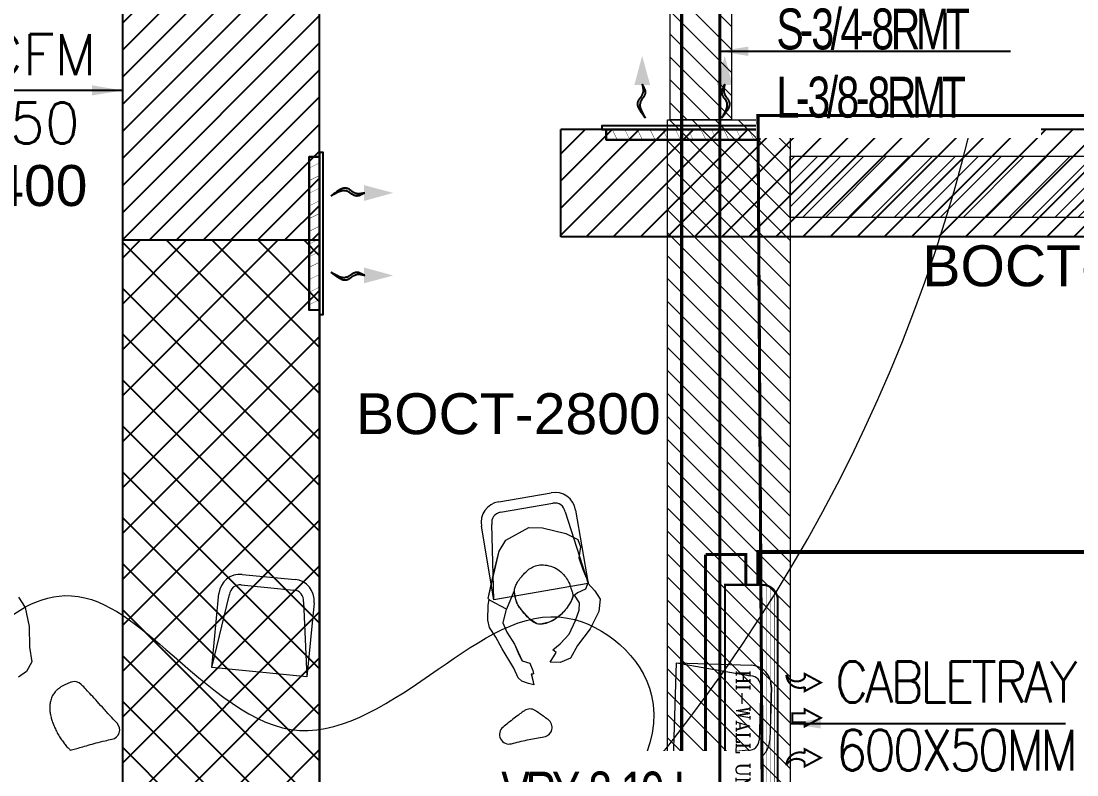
# Model space of a CAD drawing. Header units: millimetres. Extents: x -81374 to 485233, y -39075 to 157313.
# Drawn here: x 37298 to 42463, y 15144 to 18829 of the extents above; entities that cross this region are included whole.
import ezdxf
from ezdxf.enums import TextEntityAlignment as Align

# ---------------------------------------------------------------- set-up
doc = ezdxf.new("R2010")
doc.units = ezdxf.units.MM
doc.linetypes.add('HIDDEN', pattern=[0.375, 0.25, -0.125])
for name, color, linetype, lineweight in [('CB-AC CABLE TRAY', 213, 'Continuous', 15), ('COPPER PIPE ', 4, 'Continuous', 30), ('DRAIN PIPE', 76, 'Continuous', 30), ('G-IMPT', 8, 'Continuous', 5), ('M HVAC CFM TEXT', 3, 'Continuous', 30), ('M HVAC GRILLE', 6, 'Continuous', 13), ('MEP HVAC UNITS', 160, 'Continuous', 5), ('P-PIPE-IDEN', 7, 'Continuous', 9), ('vrv text', 90, 'Continuous', 30)]:
    doc.layers.add(name, color=color, linetype=linetype, lineweight=lineweight)
for name, color, linetype in [('Hatch 01_UC', 7, 'Continuous'), ('M-HVAC ELLIPTICAL DUCT', 6, 'Continuous'), ('M-HVAC VRV PIPE', 152, 'Continuous'), ('M-HVAC-ELEPTICAL DUCT', 6, 'Continuous'), ('M-HVAC-GRIL', 6, 'Continuous'), ('M-HVAC-INSULATION', 8, 'Continuous'), ('M-HVAC-SUPP', 4, 'Continuous'), ('M-HVAC-TEXT', 7, 'Continuous'), ('PCE-HVACTEXT', 7, 'Continuous')]:
    doc.layers.add(name, color=color, linetype=linetype)
doc.styles.add('Arial_2', font='arial.ttf', dxfattribs={"height": 75})
doc.styles.add('R', font='romans.shx')
doc.styles.add('ROMAND', font='romand__.ttf')
doc.styles.add('romans', font='stylu.ttf', dxfattribs={"height": 125})
doc.styles.add('rs', font='romans.shx', dxfattribs={"width": 0.75})
doc.styles.get("Standard").update_dxf_attribs({"font": 'arial.ttf'})
doc.dimstyles.new('GLAZ ALU', dxfattribs={"dimscale": 100, "dimtxt": 2, "dimasz": 1.4, "dimexe": 0.8, "dimexo": 0.8, "dimgap": 0.75, "dimtad": 1, "dimdec": 0, "dimzin": 0, "dimdsep": 46, "dimtxsty": 'rs', "dimcen": 0.09, "dimclrd": 8, "dimclre": 8, "dimclrt": 2, "dimadec": 0, "dimazin": 0, "dimtfac": 1, "dimtdec": 0, "dimtmove": 0, "dimatfit": 3, "dimfxl": 1, "dimtolj": 1, "dimtzin": 0, "dimarcsym": 0})
doc.dimstyles.new('Vayucon', dxfattribs={"dimtxt": 200, "dimasz": 150, "dimexe": 0, "dimexo": 0, "dimgap": 9e-05, "dimtad": 1, "dimdec": 0, "dimrnd": 5, "dimzin": 0, "dimdsep": 46, "dimtxsty": 'ROMAND', "dimcen": 90, "dimclre": 99, "dimclrt": 7, "dimadec": 0, "dimazin": 0, "dimtfac": 1, "dimtdec": 0, "dimtofl": 0, "dimtmove": 1, "dimatfit": 3, "dimfxl": 1, "dimtolj": 1, "dimtzin": 0, "dimarcsym": 0})
pattern_1 = [(45, (496839.4, -83091.07), (-66.29126, 66.29126), [])]

# ---------------------------------------------------------------- blocks, each defined once
blk = doc.blocks.new('floor plan 1')
at = {"layer": 'G-IMPT', "color": 8, "ltscale": 500}
for p, q in [((17315.5, -54339), (17681, -54299.1)), ((17317.2, -54287), (17681, -54299.1)), ((17681, -54299.1), (17665.4, -54766.9)), ((17681, -54299.1), (17665.4, -54766.9)), ((17201.1, -54647.3), (17209.8, -54387.5)), ((17253.1, -54649), (17261.8, -54389.2)), ((18376.1, -54709.7), (18363.4, -54659.2)), ((18363.4, -54659.2), (18389.6, -54665.1)), ((18389.6, -54665.1), (18422.5, -54677.5)), ((18422.5, -54677.5), (18441.1, -54693.4)), ((18441.1, -54693.4), (18461.7, -54740.5)), ((19439, -55060.9), (19474.2, -54698.6)), ((19474.2, -54698.6), (19940, -54743.7)), ((19490.8, -55065.9), (19474.2, -54698.6)), ((19474.2, -54698.6), (19940, -54743.7)), ((20846, -54724.8), (20885.7, -54696)), ((17665.4, -54766.9), (17303.3, -54702.7)), ((18366.4, -54713.2), (18376.1, -54709.7)), ((18368.2, -54729.5), (18366.4, -54713.2)), ((18383.9, -54765.1), (18368.2, -54729.5)), ((18461.7, -54740.5), (18519.3, -54835.3)), ((19940, -54743.7), (19853.1, -55101)), ((19940, -54743.7), (19904.8, -55106)), ((20819.8, -54772), (20846, -54724.8)), ((17665.4, -54766.9), (17301.6, -54754.7)), ((18150.7, -54851.8), (18185.2, -54789)), ((18185.2, -54789), (18235.2, -54768.3)), ((18235.2, -54768.3), (18284.2, -54770.5)), ((18284.2, -54770.5), (18254.4, -54816.9)), ((18421.5, -54777.3), (18383.9, -54765.1)), ((18435.1, -54804.5), (18421.5, -54777.3)), ((20831.8, -54842.7), (20819.8, -54772)), ((18088.6, -54932.9), (18150.7, -54851.8)), ((18271, -54831), (18235.8, -54859.7)), ((18254.4, -54816.9), (18271, -54831)), ((18459.2, -54858.1), (18435.1, -54804.5)), ((18519.3, -54835.3), (18549.9, -54892)), ((20833.6, -54944.8), (20831.8, -54842.7)), ((18235.8, -54859.7), (18191.1, -54906.4)), ((18496.3, -54916.1), (18459.2, -54858.1)), ((18549.9, -54892), (18581.8, -54940.3)), ((18046.6, -55017.4), (18088.6, -54932.9)), ((18191.1, -54906.4), (18159.9, -54973.8)), ((18305.9, -54959.2), (18313.9, -54957.3)), ((18313.9, -54957.3), (18321.7, -54956)), ((18321.7, -54956), (18329.2, -54955.4)), ((18329.2, -54955.4), (18336.4, -54955.6)), ((18336.4, -54955.6), (18343.3, -54956.5)), ((18343.3, -54956.5), (18349.9, -54958.3)), ((18515.6, -54962.8), (18496.3, -54916.1)), ((18581.8, -54940.3), (18589.1, -54976.1)), ((20853.3, -55037), (20833.6, -54944.8)), ((18159.9, -54973.8), (18142.8, -55025)), ((18223.2, -55010.8), (18229.2, -55005.1)), ((18229.2, -55005.1), (18235.8, -54999.3)), ((18235.8, -54999.3), (18242.7, -54993.6)), ((18242.7, -54993.6), (18250, -54988)), ((18250, -54988), (18257.6, -54982.7)), ((18257.6, -54982.7), (18265.4, -54977.6)), ((18265.4, -54977.6), (18273.4, -54973)), ((18273.4, -54973), (18281.5, -54968.7)), ((18281.5, -54968.7), (18289.7, -54965)), ((18289.7, -54965), (18297.8, -54961.8)), ((18297.8, -54961.8), (18305.9, -54959.2)), ((18349.9, -54958.3), (18356.2, -54960.7)), ((18356.2, -54960.7), (18362.3, -54963.7)), ((18362.3, -54963.7), (18368.2, -54967.4)), ((18368.2, -54967.4), (18374, -54971.6)), ((18374, -54971.6), (18379.7, -54976.2)), ((18379.7, -54976.2), (18385.3, -54981.3)), ((18385.3, -54981.3), (18390.9, -54986.8)), ((18390.9, -54986.8), (18396.5, -54992.5)), ((18396.5, -54992.5), (18401.9, -54998.5)), ((18401.9, -54998.5), (18407.3, -55004.5)), ((18407.3, -55004.5), (18412.4, -55010.5)), ((18499.3, -55029.5), (18515.6, -54962.8)), ((18589.1, -54976.1), (18587.4, -55049.3)), ((18039.5, -55077.7), (18046.6, -55017.4)), ((18142.8, -55025), (18140.4, -55061)), ((18186.2, -55061.3), (18187.7, -55058.7)), ((18187.7, -55058.7), (18189.5, -55055.9)), ((18189.5, -55055.9), (18191.3, -55052.7)), ((18191.3, -55052.7), (18193.4, -55049.3)), ((18193.4, -55049.3), (18195.7, -55045.4)), ((18195.7, -55045.4), (18198.3, -55041.3)), ((18198.3, -55041.3), (18201.3, -55036.8)), ((18201.3, -55036.8), (18204.7, -55032.1)), ((18204.7, -55032.1), (18208.5, -55027.1)), ((18208.5, -55027.1), (18212.9, -55021.8)), ((18212.9, -55021.8), (18217.7, -55016.4)), ((18217.7, -55016.4), (18223.2, -55010.8)), ((18412.4, -55010.5), (18417.3, -55016.4)), ((18417.3, -55016.4), (18421.9, -55022.1)), ((18421.9, -55022.1), (18426.2, -55027.5)), ((18426.2, -55027.5), (18430.1, -55032.6)), ((18430.1, -55032.6), (18433.6, -55037.3)), ((18433.6, -55037.3), (18436.8, -55041.8)), ((18436.8, -55041.8), (18439.7, -55046.3)), ((18439.7, -55046.3), (18442.4, -55050.7)), ((18442.4, -55050.7), (18444.8, -55055.3)), ((18444.8, -55055.3), (18447, -55060.1)), ((18447, -55060.1), (18449, -55065.1)), ((18461.6, -55116), (18497.4, -55028.5)), ((18497.4, -55028.5), (18578.1, -55072.4)), ((18587.4, -55049.3), (18582.4, -55076.5)), ((20885.3, -55088.7), (20853.3, -55037)), ((18065.1, -55119.6), (18039.5, -55077.7)), ((18097.8, -55155.2), (18559, -55075.7)), ((18097.8, -55155.2), (18559, -55075.7)), ((18111, -55127), (18151.2, -55109.8)), ((18140.4, -55061), (18165.2, -55097.7)), ((18151.2, -55109.8), (18169.1, -55094.4)), ((18172.8, -55095.8), (18172.9, -55092.4)), ((18173.1, -55099.2), (18172.8, -55095.8)), ((18172.9, -55092.4), (18173.3, -55089.2)), ((18173.6, -55102.8), (18173.1, -55099.2)), ((18173.3, -55089.2), (18174, -55086.2)), ((18174.5, -55106.5), (18173.6, -55102.8)), ((18174, -55086.2), (18174.9, -55083.2)), ((18175.5, -55110.4), (18174.5, -55106.5)), ((18174.9, -55083.2), (18175.9, -55080.4)), ((18176.7, -55114.5), (18175.5, -55110.4)), ((18175.9, -55080.4), (18177.1, -55077.7)), ((18177.1, -55077.7), (18178.3, -55075.2)), ((18178.3, -55075.2), (18179.6, -55072.8)), ((18179.6, -55072.8), (18180.8, -55070.4)), ((18180.8, -55070.4), (18182.1, -55068.2)), ((18182.1, -55068.2), (18183.4, -55066)), ((18183.4, -55066), (18184.7, -55063.7)), ((18184.7, -55063.7), (18186.2, -55061.3)), ((18449, -55065.1), (18450.9, -55070.6)), ((18450.9, -55070.6), (18452.6, -55076.4)), ((18452.6, -55076.4), (18454.1, -55082.3)), ((18454.1, -55082.3), (18455.5, -55088.5)), ((18455.5, -55088.5), (18456.6, -55094.6)), ((18456.6, -55094.6), (18457.5, -55100.7)), ((18457.5, -55100.7), (18458.1, -55106.6)), ((18458.1, -55106.6), (18458.5, -55112.3)), ((18458.5, -55112.3), (18458.6, -55117.6)), ((18586.7, -55080.6), (18558.4, -55216.5)), ((18586.7, -55080.6), (18558.4, -55216.5)), ((18559, -55075.7), (18620.8, -55434.4)), ((18559, -55075.7), (18569.5, -55443.2)), ((18578.1, -55072.4), (18586.7, -55080.6)), ((18100.3, -55156.7), (18065.1, -55119.6)), ((18159.6, -55513.9), (18097.8, -55155.2)), ((18210.8, -55505), (18097.8, -55155.2)), ((18098.7, -55161.3), (18111, -55127)), ((18098.7, -55161.3), (18100.3, -55156.7)), ((18124.3, -55222.8), (18098.7, -55161.3)), ((18124.3, -55222.8), (18098.7, -55161.3)), ((18178.1, -55118.7), (18176.7, -55114.5)), ((18179.6, -55123.2), (18178.1, -55118.7)), ((18181.1, -55127.8), (18179.6, -55123.2)), ((18182.6, -55132.7), (18181.1, -55127.8)), ((18184.3, -55137.8), (18182.6, -55132.7)), ((18186, -55143.2), (18184.3, -55137.8)), ((18188, -55148.7), (18186, -55143.2)), ((18190.3, -55154.5), (18188, -55148.7)), ((18193, -55160.4), (18190.3, -55154.5)), ((18196, -55166.6), (18193, -55160.4)), ((18443.7, -55161.8), (18440.1, -55167.3)), ((18446.9, -55156.5), (18443.7, -55161.8)), ((18449.7, -55151.3), (18446.9, -55156.5)), ((18452.1, -55146.4), (18449.7, -55151.3)), ((18454.2, -55141.6), (18452.1, -55146.4)), ((18455.8, -55136.9), (18454.2, -55141.6)), ((18457, -55132.3), (18455.8, -55136.9)), ((18457.9, -55127.5), (18457, -55132.3)), ((18458.4, -55122.7), (18457.9, -55127.5)), ((18458.6, -55117.6), (18458.4, -55122.7)), ((19796.3, -55147.7), (19537.5, -55122.7)), ((18199.6, -55172.9), (18196, -55166.6)), ((18203.7, -55179.4), (18199.6, -55172.9)), ((18208.3, -55186.1), (18203.7, -55179.4)), ((18213.5, -55192.7), (18208.3, -55186.1)), ((18219.2, -55199.3), (18213.5, -55192.7)), ((18225.4, -55205.7), (18219.2, -55199.3)), ((18232.1, -55211.8), (18225.4, -55205.7)), ((18239.4, -55217.6), (18232.1, -55211.8)), ((18398.9, -55215.4), (18393.6, -55219.9)), ((18404, -55210.6), (18398.9, -55215.4)), ((18409, -55205.7), (18404, -55210.6)), ((18413.8, -55200.5), (18409, -55205.7)), ((18418.6, -55195.2), (18413.8, -55200.5)), ((18423.2, -55189.7), (18418.6, -55195.2)), ((18427.7, -55184.1), (18423.2, -55189.7)), ((18432.1, -55178.5), (18427.7, -55184.1)), ((18436.2, -55172.9), (18432.1, -55178.5)), ((18440.1, -55167.3), (18436.2, -55172.9)), ((19791.3, -55199.5), (19532.5, -55174.4)), ((18143.3, -55280.3), (18124.3, -55222.8)), ((18143.3, -55280.3), (18124.3, -55222.8)), ((18247.1, -55223), (18239.4, -55217.6)), ((18255.2, -55227.9), (18247.1, -55223)), ((18263.8, -55232.2), (18255.2, -55227.9)), ((18272.6, -55236), (18263.8, -55232.2)), ((18281.6, -55239.2), (18272.6, -55236)), ((18290.7, -55241.8), (18281.6, -55239.2)), ((18299.8, -55243.8), (18290.7, -55241.8)), ((18308.7, -55245.2), (18299.8, -55243.8)), ((18317.5, -55246), (18308.7, -55245.2)), ((18325.9, -55246.1), (18317.5, -55246)), ((18334, -55245.6), (18325.9, -55246.1)), ((18341.8, -55244.5), (18334, -55245.6)), ((18349.3, -55242.9), (18341.8, -55244.5)), ((18356.5, -55240.7), (18349.3, -55242.9)), ((18363.3, -55238.2), (18356.5, -55240.7)), ((18369.9, -55235.2), (18363.3, -55238.2)), ((18376.2, -55231.9), (18369.9, -55235.2)), ((18382.3, -55228.2), (18376.2, -55231.9)), ((18388, -55224.2), (18382.3, -55228.2)), ((18393.6, -55219.9), (18388, -55224.2)), ((18558.4, -55216.5), (18534.2, -55313.1)), ((18558.4, -55216.5), (18534.2, -55313.1)), ((18136.3, -55334.2), (18143.3, -55280.3)), ((18136.3, -55334.2), (18143.3, -55280.3)), ((18534.2, -55313.1), (18501.2, -55366.5)), ((18534.2, -55313.1), (18501.2, -55366.5)), ((18148.6, -55370.3), (18136.3, -55334.2)), ((18148.6, -55370.3), (18136.3, -55334.2)), ((18207.3, -55399.5), (18148.6, -55370.3)), ((18207.3, -55399.5), (18148.6, -55370.3)), ((18501.2, -55366.5), (18387.9, -55428.7)), ((18501.2, -55366.5), (18387.9, -55428.7)), ((18261.9, -55411.7), (18207.3, -55399.5)), ((18261.9, -55411.7), (18207.3, -55399.5)), ((18321.4, -55426.6), (18261.9, -55411.7)), ((18321.4, -55426.6), (18261.9, -55411.7)), ((18387.9, -55428.7), (18321.4, -55426.6)), ((18387.9, -55428.7), (18321.4, -55426.6)), ((18527.1, -55503.3), (18270.9, -55547.4)), ((18536, -55554.5), (18279.7, -55598.7))]:
    blk.add_line(p, q, dxfattribs=at)
at = {"layer": 'G-IMPT', "color": 8, "ltscale": 500, "extrusion": (0, 0, -1)}
for p, q in [((18376.4, -54710.7), (18363.4, -54659.2)), ((18363.4, -54659.2), (18389.6, -54665.1)), ((18389.6, -54665.1), (18422.5, -54677.5)), ((18422.5, -54677.5), (18441.1, -54693.4)), ((18441.1, -54693.4), (18461.7, -54740.5)), ((20846, -54724.8), (20885.7, -54696)), ((18366.4, -54713.2), (18376.4, -54710.7)), ((18368.2, -54729.5), (18366.4, -54713.2)), ((18383.9, -54765.1), (18368.2, -54729.5)), ((18461.7, -54740.5), (18519.3, -54835.3)), ((20819.8, -54772), (20846, -54724.8)), ((18150.7, -54851.8), (18185.2, -54789)), ((18185.2, -54789), (18235.2, -54768.3)), ((18235.2, -54768.3), (18284.2, -54770.5)), ((18284.2, -54770.5), (18254.4, -54816.9)), ((18421.5, -54777.3), (18383.9, -54765.1)), ((18459.2, -54858.1), (18421.5, -54777.3)), ((20831.8, -54842.7), (20819.8, -54772)), ((18088.6, -54932.9), (18150.7, -54851.8)), ((18271, -54831), (18235.8, -54859.7)), ((18254.4, -54816.9), (18271, -54831)), ((18519.3, -54835.3), (18549.9, -54892)), ((20833.6, -54944.8), (20831.8, -54842.7)), ((18235.8, -54859.7), (18191.1, -54906.4)), ((18496.3, -54916.1), (18459.2, -54858.1)), ((18549.9, -54892), (18581.8, -54940.3)), ((18046.6, -55017.4), (18088.6, -54932.9)), ((18191.1, -54906.4), (18159.9, -54973.8)), ((18289.7, -54965), (18329.2, -54955.4)), ((18329.2, -54955.4), (18349.9, -54958.3)), ((18515.6, -54962.8), (18496.3, -54916.1)), ((18581.8, -54940.3), (18589.1, -54976.1)), ((20853.3, -55037), (20833.6, -54944.8)), ((18159.9, -54973.8), (18142.8, -55025)), ((18204.7, -55032.1), (18232.5, -55002.2)), ((18232.5, -55002.2), (18257.6, -54982.7)), ((18257.6, -54982.7), (18289.7, -54965)), ((18349.9, -54958.3), (18385.3, -54981.3)), ((18385.3, -54981.3), (18419.6, -55019.3)), ((18499.3, -55029.5), (18515.6, -54962.8)), ((18589.1, -54976.1), (18587.4, -55049.3)), ((18039.5, -55077.7), (18046.6, -55017.4)), ((18142.8, -55025), (18140.4, -55061)), ((18182.1, -55068.2), (18204.7, -55032.1)), ((18419.6, -55019.3), (18442.4, -55050.7)), ((18442.4, -55050.7), (18452.6, -55076.4)), ((18461.6, -55116), (18497.4, -55028.5)), ((18497.4, -55028.5), (18499.3, -55029.5)), ((18587.4, -55049.3), (18582.4, -55076.5)), ((20885.3, -55088.7), (20853.3, -55037)), ((18065.1, -55119.6), (18039.5, -55077.7)), ((18140.4, -55061), (18165.2, -55097.7)), ((18165.2, -55097.7), (18169.1, -55094.4)), ((18169.1, -55094.4), (18173, -55091.9)), ((18173, -55091.9), (18182.1, -55068.2)), ((18452.6, -55076.4), (18458.5, -55112.3)), ((18458.5, -55112.3), (18461.6, -55116)), ((18586.7, -55080.6), (18534.2, -55313.1)), ((18582.4, -55076.5), (18586.7, -55080.6)), ((18100.3, -55156.7), (18065.1, -55119.6)), ((18098.7, -55161.3), (18100.3, -55156.7)), ((18124.3, -55222.8), (18098.7, -55161.3)), ((18143.3, -55280.3), (18124.3, -55222.8)), ((18136.3, -55334.2), (18143.3, -55280.3)), ((18534.2, -55313.1), (18501.2, -55366.5)), ((18148.6, -55370.3), (18136.3, -55334.2)), ((18207.3, -55399.5), (18148.6, -55370.3)), ((18501.2, -55366.5), (18387.9, -55428.7)), ((18321.4, -55426.6), (18207.3, -55399.5)), ((18387.9, -55428.7), (18321.4, -55426.6))]:
    blk.add_line(p, q, dxfattribs=at)
at = {"layer": 'G-IMPT', "color": 8, "ltscale": 500}
for centre, radius, start, end in [((23904.3, -59273.9), 7908.2, 93.51982, 234.16532), ((17313.7, -54390.9), 104, 88.0877, 178.0877), ((17313.7, -54390.9), 52, 88.0877, 178.0877), ((18485.3, -54416.5), 46.7, 309.1862, 105.3251), ((18321.3, -54451.2), 46.7, 98.3964, 234.3471), ((20436.7, -54439.1), 46.7, 101.6341, 223.5618), ((18383.4, -54494.7), 46.7, 236.0071, 304.9849), ((17305.1, -54650.8), 104, 178.0877, 268.0877), ((17305.1, -54650.8), 52, 178.0877, 268.0877), ((20611.7, -54628.4), 46.7, 225.2045, 287.7438), ((19542.5, -55070.9), 104, 174.4627, 264.4627), ((19542.5, -55070.9), 52, 174.4627, 264.4627), ((19801.3, -55096), 104, 264.4627, 354.4627), ((19801.3, -55096), 52, 264.4627, 354.4627), ((18518.3, -55452), 52, 279.7784, 9.7784), ((18518.3, -55452), 104, 279.7784, 9.7784), ((18262.1, -55496.2), 104, 189.7784, 279.7784), ((18262.1, -55496.2), 52, 189.7784, 279.7784)]:
    blk.add_arc(centre, radius, start, end, dxfattribs=at)
for points, knots in [([(21136.5, -54410.9), (21080, -54177.6), (20720.6, -53758.1), (20048, -54146.4), (19369.5, -53438.9), (18678.2, -53973.2), (17983.2, -53938.2), (17596.6, -54602.7), (18248.8, -55143.7), (18846.6, -54722.1), (19528.8, -54260.8), (20104.5, -54787.9), (20612.8, -55210.4), (21088.3, -54914.4), (21166.9, -54595.2), (21144.6, -54444.2), (21136.5, -54410.9)], [0, 0, 0, 0, 756.658423, 1279.019322, 2126.509203, 3204.432119, 3558.461823, 4309.393457, 4908.214451, 5636.410887, 6429.902653, 7251.328062, 7850.936753, 8346.910325, 8733.176516, 8841.165454, 8841.165454, 8841.165454, 8841.165454]), ([(18472.9, -54371.5), (18470.1, -54372.3), (18467.2, -54373), (18439.6, -54380.4), (18414, -54386.6), (18363.9, -54397), (18339.5, -54401.3), (18314.5, -54405)], [10452.883851, 10452.883851, 10452.883851, 10452.883851, 10458.69798, 10458.69798, 10509.153604, 10509.153604, 10554.444549, 10554.444549, 10554.444549, 10554.444549]), ([(20631.1, -54339), (20623.9, -54341.1), (20615.9, -54343.4), (20598.3, -54348.6), (20588.7, -54351.4), (20567.8, -54357.6), (20556.5, -54360.8), (20532.4, -54367.7), (20519.4, -54371.3), (20491.8, -54378.5), (20477.2, -54382.2), (20450.6, -54388.4), (20439.2, -54391), (20427.3, -54393.4)], [8031.833249, 8031.833249, 8031.833249, 8031.833249, 8063.184592, 8063.184592, 8094.535936, 8094.535936, 8125.88728, 8125.88728, 8157.238624, 8157.238624, 8188.589968, 8188.589968, 8210.568322, 8210.568322, 8210.568322, 8210.568322]), ([(20625.9, -54672.9), (20630.5, -54671.4), (20635.3, -54669.7), (20645, -54665.9), (20649.9, -54663.8), (20659.5, -54659.3), (20664.1, -54656.9), (20672.7, -54652), (20676.7, -54649.6), (20684, -54644.8), (20687.2, -54642.5), (20690.9, -54639.7), (20691.8, -54639), (20693.1, -54637.9), (20693.5, -54637.5), (20694.3, -54636.9), (20694.7, -54636.6), (20696, -54635.5), (20696.9, -54634.7), (20699.5, -54632.3), (20701.1, -54630.6), (20705.3, -54626.2), (20707.6, -54623.4), (20712.1, -54617.6), (20714.1, -54614.5), (20718, -54608.1), (20719.8, -54604.7), (20723, -54597.6), (20724.5, -54593.9), (20727.2, -54586), (20728.4, -54581.8), (20730.7, -54571.3), (20731.7, -54564.8), (20732.7, -54550.8), (20732.7, -54543.4), (20731.9, -54533), (20731.7, -54530.5), (20731.2, -54526.2), (20731, -54524.5), (20730.6, -54522), (20730.5, -54521.2), (20730.2, -54519.5), (20730, -54518.7), (20729.6, -54516.1), (20729.2, -54514.3), (20728.1, -54508.6), (20727.1, -54504.5), (20724.4, -54494.2), (20722.5, -54487.7), (20717.9, -54474.1), (20715.2, -54467.1), (20709.3, -54452.7), (20705.9, -54445.3), (20698.7, -54430.6), (20694.8, -54423.3), (20686.5, -54408.9), (20682.1, -54401.9), (20673.1, -54388.3), (20668.5, -54381.8), (20659.1, -54369.5), (20654.4, -54363.8), (20645.2, -54353.2), (20640.7, -54348.4), (20634.6, -54342.3), (20632.8, -54340.6), (20631.1, -54339)], [5846.502375, 5846.502375, 5846.502375, 5846.502375, 5896.963598, 5896.963598, 5950.529588, 5950.529588, 6004.095578, 6004.095578, 6057.661567, 6057.661567, 6111.227557, 6111.227557, 6129.25722, 6129.25722, 6139.833753, 6139.833753, 6148.617796, 6148.617796, 6171.771504, 6171.771504, 6218.07892, 6218.07892, 6292.857145, 6292.857145, 6367.635369, 6367.635369, 6442.413594, 6442.413594, 6517.191819, 6517.191819, 6591.970044, 6591.970044, 6696.71369, 6696.71369, 6801.457336, 6801.457336, 6834.218528, 6834.218528, 6855.422123, 6855.422123, 6865.48151, 6865.48151, 6875.540896, 6875.540896, 6895.659669, 6895.659669, 6935.897214, 6935.897214, 6992.826357, 6992.826357, 7049.755499, 7049.755499, 7106.684641, 7106.684641, 7163.613783, 7163.613783, 7220.542925, 7220.542925, 7277.472067, 7277.472067, 7334.40121, 7334.40121, 7391.330352, 7391.330352, 7415.425737, 7415.425737, 7415.425737, 7415.425737]), ([(18294.1, -54489.1), (18302.4, -54495), (18310.3, -54500.7), (18329.9, -54514.5), (18341, -54522.3), (18353.4, -54530.7), (18355.4, -54532.1), (18357.3, -54533.4)], [2372.152379, 2372.152379, 2372.152379, 2372.152379, 2405.19164, 2405.19164, 2456.161405, 2456.161405, 2465.956546, 2465.956546, 2465.956546, 2465.956546]), ([(18410.2, -54532.9), (18417.3, -54527.9), (18424.8, -54522.5), (18441.7, -54510.1), (18451.1, -54503), (18470.6, -54488), (18480.7, -54480.1), (18498.8, -54465.6), (18506.7, -54459.2), (18514.7, -54452.7)], [3301.063729, 3301.063729, 3301.063729, 3301.063729, 3341.39834, 3341.39834, 3388.195514, 3388.195514, 3434.992689, 3434.992689, 3469.84613, 3469.84613, 3469.84613, 3469.84613]), ([(20402.9, -54471.3), (20411.9, -54480.7), (20420.5, -54489.9), (20442, -54513), (20454.4, -54526.7), (20478, -54552.7), (20489.1, -54565), (20510, -54588.2), (20519.9, -54599.1), (20538.3, -54619.3), (20546.9, -54628.5), (20562.8, -54645.3), (20570.1, -54652.8), (20577.4, -54660.2), (20578.1, -54660.9), (20578.8, -54661.6)], [4835.989345, 4835.989345, 4835.989345, 4835.989345, 4867.580248, 4867.580248, 4917.454616, 4917.454616, 4967.328985, 4967.328985, 5017.203354, 5017.203354, 5067.077722, 5067.077722, 5116.952091, 5116.952091, 5122.365212, 5122.365212, 5122.365212, 5122.365212])]:
    blk.add_open_spline(points, degree=3, knots=knots, dxfattribs=at)
for rotation, p in [(359.9992, (39680.6, -4989.6, 0)), (359.9992, (35886.7, -10139.3, 0)), (270.0008, (28873.3, -20643.5, 0)), (359.9992, (11975.3, -26935.4, 0)), (359.9992, (15267.6, -26935.4, 0)), (359.9992, (26686.3, -26987.7, 0)), (270.0008, (15861.1, -28615, 0)), (89.9992, (23697.8, -33300.6, 0)), (89.9992, (23597.9, -35337.7, 0)), (89.9992, (23597.9, -37388.3, 0)), (359.9992, (13750.4, -37781.5, 0)), (89.9992, (23697.8, -40746.8, 0)), (89.9992, (23597.8, -44302.5, 0)), (89.9992, (23597.8, -46399.1, 0)), (89.9992, (23697.8, -48339.8, 0)), (89.9992, (23697.8, -54280, 0)), (359.9992, (27418.1, -55702.4, 0)), (89.9992, (9671.9, -65856.5, 0)), (359.9992, (4684.1, -67403.4, 0)), (359.9992, (8737.2, -67403.4, 0))]:
    blk.add_attdef('PARTITIONTYPE', text='', height=200, rotation=rotation, dxfattribs=at).set_placement(p, align=Align.MIDDLE_CENTER)
blk = doc.blocks.new('RAAAA')
at = {"linetype": 'Continuous', "ltscale": 1000}
for points in [[(363, 0, 0), (363, 0, 0), (364, 0, 0), (364, 0, 0), (365, 0, 0), (366, 0, 0), (367, -1, 0), (368, -1, 0), (369, -1, 0), (371, -1, 0), (373, -2, 0), (374, -2, 0), (377, -2, 0), (379, -3, 0), (381, -3, 0), (384, -4, 0), (387, -4, 0), (390, -5, 0), (393, -5, 0), (397, -6, 0), (400, -6, 0), (404, -7, 0), (408, -8, 0), (412, -8, 0), (416, -9, 0), (421, -10, 0), (421, -10, 0), (425, -11, 0), (430, -11, 0), (435, -11, 0), (439, -11, 0), (444, -11, 0), (449, -11, 0), (454, -10, 0), (459, -10, 0), (464, -9, 0), (468, -7, 0), (473, -6, 0), (478, -4, 0), (483, -2, 0), (488, 0, 0), (494, 2, 0), (499, 4, 0), (504, 7, 0), (509, 10, 0), (514, 13, 0), (519, 16, 0), (525, 20, 0), (530, 24, 0), (535, 28, 0), (541, 32, 0), (546, 36, 0), (546, 36, 0), (552, 40, 0), (557, 44, 0), (563, 48, 0), (568, 51, 0), (574, 54, 0), (580, 56, 0), (586, 58, 0), (592, 60, 0), (598, 61, 0), (604, 62, 0), (610, 62, 0), (616, 62, 0), (622, 62, 0), (628, 61, 0), (635, 60, 0), (641, 59, 0), (648, 57, 0), (654, 55, 0), (661, 52, 0), (668, 49, 0), (675, 46, 0), (681, 42, 0), (688, 38, 0), (695, 33, 0), (702, 28, 0), (702, 28, 0), (709, 23, 0), (716, 19, 0), (722, 14, 0), (728, 10, 0), (734, 5, 0), (740, 1, 0), (745, -2, 0), (750, -6, 0), (755, -9, 0), (759, -13, 0), (763, -15, 0), (767, -18, 0), (771, -21, 0), (774, -23, 0), (777, -25, 0), (779, -27, 0), (782, -29, 0), (784, -31, 0), (786, -32, 0), (787, -33, 0), (789, -34, 0), (790, -35, 0), (790, -35, 0), (791, -35, 0), (791, -36, 0)], [(363, 0, 0), (363, 0, 0), (364, 0, 0), (364, 0, 0), (365, -1, 0), (366, -1, 0), (367, -2, 0), (368, -2, 0), (369, -3, 0), (371, -4, 0), (373, -5, 0), (374, -5, 0), (377, -6, 0), (379, -8, 0), (381, -9, 0), (384, -10, 0), (387, -12, 0), (390, -13, 0), (393, -15, 0), (397, -16, 0), (400, -18, 0), (404, -20, 0), (408, -22, 0), (412, -24, 0), (416, -26, 0), (421, -28, 0), (421, -28, 0), (425, -30, 0), (430, -32, 0), (435, -34, 0), (439, -35, 0), (444, -36, 0), (449, -37, 0), (454, -37, 0), (459, -38, 0), (464, -38, 0), (468, -37, 0), (473, -37, 0), (478, -36, 0), (483, -35, 0), (488, -33, 0), (494, -32, 0), (499, -30, 0), (504, -28, 0), (509, -25, 0), (514, -22, 0), (519, -19, 0), (525, -16, 0), (530, -13, 0), (535, -9, 0), (541, -5, 0), (546, 0, 0), (546, 0, 0), (552, 4, 0), (557, 8, 0), (563, 12, 0), (568, 15, 0), (574, 18, 0), (580, 21, 0), (586, 23, 0), (592, 25, 0), (598, 27, 0), (604, 28, 0), (610, 29, 0), (616, 30, 0), (622, 30, 0), (628, 31, 0), (635, 30, 0), (641, 30, 0), (648, 29, 0), (654, 28, 0), (661, 26, 0), (668, 24, 0), (675, 22, 0), (681, 20, 0), (688, 17, 0), (695, 14, 0), (702, 10, 0), (702, 10, 0), (709, 7, 0), (716, 3, 0), (722, 0, 0), (728, -3, 0), (734, -6, 0), (740, -9, 0), (745, -12, 0), (750, -14, 0), (755, -17, 0), (759, -19, 0), (763, -21, 0), (767, -23, 0), (771, -25, 0), (774, -27, 0), (777, -28, 0), (779, -30, 0), (782, -31, 0), (784, -32, 0), (786, -33, 0), (787, -34, 0), (789, -34, 0), (790, -35, 0), (790, -35, 0), (791, -35, 0), (791, -36, 0)]]:
    blk.add_polyline3d(points, dxfattribs=at)
blk.add_solid([(373, 101), (0, 0), (373, -101)], dxfattribs=at)
blk = doc.blocks.new('zw$77DE')
at = {"layer": 'M-HVAC-GRIL', "linetype": 'ByBlock'}
blk.add_lwpolyline([(0, 750), (0, 771.4), (-17.1, 771.4), (-17.1, -21.4), (0, -21.4), (0, 0), (0, 750), (51.4, 750), (51.4, 0), (0, 0), (51.4, 0), (51.4, 750), (51.4, 750)], dxfattribs=at)
at = {"layer": 'M-HVAC-GRIL', "lineweight": 0, "const_width": 1.71}
for points in [[(3.9, 678.6), (3.9, 700.1), (46.7, 721.5), (46.7, 742.9)], [(3.9, 617.2), (3.9, 638.6), (46.7, 660.1), (46.7, 681.5)], [(3.9, 555.8), (3.9, 577.2), (46.7, 598.6), (46.7, 620.1)], [(3.9, 495.6), (3.9, 517.1), (46.7, 538.5), (46.7, 559.9)], [(3.9, 444), (3.9, 465.4), (46.7, 486.8), (46.7, 508.3)], [(3.9, 381.8), (3.9, 403.2), (46.7, 424.7), (46.7, 446.1)], [(3.9, 319.7), (3.9, 341.1), (46.7, 362.5), (46.7, 384)], [(3.9, 257.5), (3.9, 279), (46.7, 300.4), (46.7, 321.8)], [(3.9, 195.4), (3.9, 216.8), (46.7, 238.2), (46.7, 259.7)], [(3.9, 133.2), (3.9, 154.7), (46.7, 176.1), (46.7, 197.5)], [(3.9, 71.8), (3.9, 93.2), (46.7, 114.7), (46.7, 136.1)], [(3.9, 10.4), (3.9, 31.8), (46.7, 53.2), (46.7, 74.7)]]:
    blk.add_lwpolyline(points, dxfattribs=at)
at = {"layer": 'M-HVAC-SUPP'}
for p, xscale, yscale, zscale, rotation in [((-360.3, 580.5), 0.3839999997941416, 0.3839999997941416, 0.3839999997941416, 359.7971218112731), ((-360.3, 176.5), -0.3839999997941415, 0.3839999997941436, 0.3839999997941436, 180.2028781887378)]:
    blk.add_blockref('RAAAA', p, dxfattribs=dict(at, xscale=xscale, yscale=yscale, zscale=zscale, rotation=rotation))
blk = doc.blocks.new('jyfhg')
at = {"layer": 'M HVAC GRILLE', "color": 7}
blk.add_blockref('zw$77DE', (-100, -700), dxfattribs=at)
blk = doc.blocks.new('*U127')
at = {"layer": 'CB-AC CABLE TRAY', "true_color": 0xa953a0}
h = blk.add_hatch(dxfattribs=at)
h.set_pattern_fill('ANSI31', color=215, scale=25)
h.set_pattern_definition([(45, (-897484.87, 1103208.81), (-56.1266008, 56.1266008), [])])
h.paths.add_polyline_path([(-88704.9, -150.4), (-88704.9, 449.6), (-81420.5, 449.6), (-81420.5, -150.4)])
at = {"layer": 'CB-AC CABLE TRAY', "color": 215, "true_color": 0xa953a0}
blk.add_lwpolyline([(-88704.9, -150.4), (-88704.9, 449.6), (-81420.5, 449.6), (-81420.5, -150.4)], close=True, dxfattribs=at)
blk = doc.blocks.new('*U130')
at = {"layer": 'CB-AC CABLE TRAY', "true_color": 0xa953a0}
h = blk.add_hatch(dxfattribs=at)
h.set_pattern_fill('ANSI31', color=215, scale=25)
h.set_pattern_definition([(45, (-900840.55, 1102908.68), (-56.1266008, 56.1266008), [])])
h.paths.add_polyline_path([(-88704.9, -150.4), (-88704.9, 149.4), (-84776.2, 149.4), (-84776.2, -150.4)])
at = {"layer": 'CB-AC CABLE TRAY', "color": 215, "true_color": 0xa953a0}
blk.add_lwpolyline([(-88704.9, -150.4), (-88704.9, 149.4), (-84776.2, 149.4), (-84776.2, -150.4)], close=True, dxfattribs=at)
blk = doc.blocks.new('*U148')
at = {"layer": 'CB-AC CABLE TRAY', "true_color": 0xa953a0}
h = blk.add_hatch(dxfattribs=at)
h.set_pattern_fill('ANSI31', color=215, scale=25)
h.set_pattern_definition([(45, (-899224.91, 1102908.81), (-56.1266008, 56.1266008), [])])
h.paths.add_polyline_path([(-88704.9, -150.4), (-88704.9, 149.6), (-83160.6, 149.6), (-83160.6, -150.4)])
at = {"layer": 'CB-AC CABLE TRAY', "color": 215, "true_color": 0xa953a0}
blk.add_lwpolyline([(-88704.9, -150.4), (-88704.9, 149.6), (-83160.6, 149.6), (-83160.6, -150.4)], close=True, dxfattribs=at)
blk = doc.blocks.new('HI-WALL UNIT - 2.8 TR')
at = {"layer": 'MEP HVAC UNITS', "const_width": 10}
for points in [[(383644, 116956.5, 0.530834), (383659.9, 117047.1), (383639.9, 117047.2), (383682.1, 117125.5), (383724.2, 117047.1), (383704.2, 117047.1, -0.508228), (383644.4, 116956.7)], [(384087.9, 116956.2, -0.530834), (384072.1, 117046.8), (384092.1, 117046.8), (384050.1, 117125.2), (384007.9, 117046.8), (384027.9, 117046.8, 0.508228), (384087.5, 116956.3)]]:
    blk.add_lwpolyline(points, format="xyb", dxfattribs=at)
blk.add_lwpolyline([(383832.7, 116985.8), (383877, 116985.8), (383877, 117047), (383897, 117046.9), (383855, 117125.3), (383812.8, 117047), (383832.8, 117047)], close=True, dxfattribs=at)
blk.add_lwpolyline([(384554.3, 116656.1), (383204.3, 116656.1), (383204.5, 116839.8, -0.414214), (383279.5, 116914.7), (384430.2, 116914, -0.303397), (384554.5, 116839.8)], format="xyb", close=True, dxfattribs=at)
at = {"layer": 'MEP HVAC UNITS', "const_width": 2.53}
for points in [[(384503.6, 116897.8), (383232, 116897.8)], [(384554.5, 116837.5), (383204.5, 116837.5)], [(384546.6, 116857.6), (383206.6, 116857.6)], [(384527.2, 116877.7), (383214.8, 116877.7)]]:
    blk.add_lwpolyline(points, dxfattribs=at)
at = {"layer": 'M HVAC CFM TEXT', "color": 7, "insert": (384295.6, 116743.7), "char_height": 67.2, "width": 904.861, "attachment_point": 6, "rotation": 359.9494}
blk.add_mtext('{\\Fcomplex.shx|c0; HI-WALL UNIT}', dxfattribs=at)
blk = doc.blocks.new('zw$4E06')
at = {"layer": 'vrv text'}
for points in [[(-121.1, 47.1), (-125.2, 47.1, 0.219765), (-200.2, 8.6), (-201.3, 7.2), (-202.6, 5.5), (-203.7, 4), (-204.8, 2.4, 0.042815), (-212.3, -11.4), (-213.2, -13.1), (-214, -14.9), (-214.7, -16.9), (-215.5, -18.7), (-216, -20.6), (-216.2, -21.1), (-216.5, -21.9), (-216.8, -22.4), (-217.1, -23), (-217.3, -23.6), (-218.4, -25.2), (-218.7, -25.5), (-219.1, -26.1), (-219.7, -26.5), (-220.2, -27), (-220.4, -27.4), (-221, -27.8), (-221.5, -28.3), (-222.1, -28.5), (-222.4, -28.9), (-223, -29.2), (-223.6, -29.4)], [(-121.1, 50.2), (-123.4, 50.2, 0.309599), (-218.4, -17.7), (-219.1, -19.5)], [(-121.1, 3.6), (-124.1, 3.6, 0.392074), (-177.9, -51.8), (-178.1, -53.3), (-177.9, -54.6, 0.393328), (-124.1, -110.1), (-121.1, -110.1)], [(-121.1, 0.5), (-122.6, 0.5), (-123.9, 0.4, 0.390764), (-175, -51.8), (-175, -54.6, 0.390298), (-123.9, -107), (-121.1, -107)], [(-231.4, -31.6), (-231.1, -31.8, 0.021844), (-210.1, -47.1), (-199.6, -53.3), (-205.4, -43)], [(-205.4, -63.6), (-199.6, -53.3), (-210, -59.8, 0.03043), (-231.1, -74.8), (-231.4, -75)], [(-121.1, -153.7), (-123.2, -153.7, -0.308139), (-215.5, -87.9), (-216, -86), (-216.2, -85.3), (-216.5, -84.9), (-216.8, -84.2), (-217.1, -83.6), (-217.3, -83.1), (-217.7, -82.6), (-218, -82), (-218.4, -81.6), (-218.7, -81.1), (-219.1, -80.5), (-219.7, -80.2), (-220.2, -79.8), (-220.4, -79.2), (-221, -78.7), (-221.5, -78.5), (-222.1, -78.1), (-222.4, -77.6, 0.112916), (-230.1, -75.2), (-230.7, -75), (-231.4, -75)], [(-121.1, -156.8), (-123.4, -156.8, -0.307918), (-218.4, -89), (-219.1, -87.1), (-219.1, -86.6), (-219.3, -86), (-219.7, -85.7), (-219.9, -85.1), (-220.2, -84.8), (-220.2, -84.2), (-220.6, -83.8), (-221, -83.5), (-221.2, -82.9), (-221.5, -82.7), (-221.9, -82.2), (-222.3, -81.8), (-222.6, -81.6), (-223, -81.3), (-223.3, -80.9), (-223.7, -80.7), (-224.3, -80.3), (-224.6, -80), (-225.2, -79.8), (-225.4, -79.6), (-225.9, -79.4), (-226.5, -79.2), (-226.8, -79), (-227.4, -78.7), (-228.5, -78.7), (-228.9, -78.5), (-229.4, -78.3), (-230.4, -78.3), (-230.9, -78.1), (-231.4, -78.1)]]:
    blk.add_lwpolyline(points, format="xyb", dxfattribs=at)
for points in [[(-206.3, -0.2), (-208.7, 2)], [(-202.4, 5.5), (-204.6, 7.7)], [(-198.3, 10.7), (-200.6, 13.1)], [(-193.9, 15.8), (-196, 17.8)], [(-189.2, 20.4), (-191.4, 22.8)], [(-184, 24.8), (-186.4, 27.2)], [(-178.9, 28.9), (-181.1, 31.2)], [(-173, 32.5), (-175.2, 34.8)], [(-167.1, 36), (-169.3, 38.2)], [(-160.7, 38.8), (-163.1, 41.3)], [(-153.9, 41.7), (-156.3, 43.9)], [(-146.7, 43.7), (-149.1, 46.3)], [(-139, 45.4), (-141.6, 48.1)], [(-130.5, 46.5), (-133.4, 49.4)], [(-130.5, -0.5), (-133.3, 2.2)], [(-122.1, 0.4), (-125, 3.5)], [(-121.7, 47.1), (-124.8, 50.2)], [(-76.5, 50.2), (-76.5, 53.3), (-103.7, 53.3), (-109, 50.2), (-121.1, 50.2)], [(-102.8, 50.2), (-108.1, 47.1), (-121.1, 47.1)], [(-121.1, 3.5), (-121.1, 47.1)], [(-121.1, 3.5), (-108.1, 3.5), (-102.8, 0.4), (-76.5, 0.4), (-76.5, -2.8), (-103.7, -2.8), (-109, 0.4), (-121.1, 0.4)], [(-112.7, 0.4), (-115.8, 3.5)], [(-112.1, 47.1), (-115.3, 50.2)], [(-108.1, 3.5), (-108.1, 47.1)], [(-104.8, 49.1), (-107, 51.3)], [(-100, -2.8), (-103.9, 0.9)], [(-103, 1.7), (-103, 48.5)], [(-102.8, 50.2), (-102.8, 39.7)], [(-76.5, 0.4), (-76.5, 50.2), (-102.8, 50.2), (-102.8, 0.4)], [(-102.8, 47.2), (-102.8, 0.2)], [(-102.8, 45.4), (-102.8, 2.7)], [(-102.6, 48.4), (-5, 48.4), (-2.6, 50), (0, 50)], [(-102.6, 1.5), (-102.6, 48.4)], [(0.2, 47.2), (-1.8, 47.2), (-4.2, 45.9), (-102.6, 45.9)], [(-4.2, 45.9), (-4.2, 4.2), (-102.6, 4.2)], [(0, 0), (-2.6, 0), (-5, 1.5), (-102.6, 1.5)], [(-96.5, 50.2), (-99.6, 53.3)], [(-90.8, -2.8), (-93.9, 0.4)], [(-87.1, 50.2), (-90.3, 53.3)], [(-81.2, -2.8), (-84.4, 0.4)], [(-77.8, 50.2), (-80.9, 53.3)], [(-76.5, 50.2), (-76.5, 39.7)], [(-25.5, 45.9), (-33.3, 45.9)], [(-25.5, 4.2), (-33.3, 4.2)], [(-4.2, 4.2), (-1.8, 2.7)], [(-1.8, 47.2), (-1.8, 2.7), (0, 2.7)], [(151.5, 48.4), (72.8, 48.4), (70.2, 50), (-0.9, 50)], [(69.7, 2.7), (-0.7, 2.7)], [(0, 47.2), (69.7, 47.2), (71.9, 45.9), (150.7, 45.9), (157.9, 41.6), (196.1, 41.6), (203.3, 37.7), (203.3, 12.7), (196.1, 8.5), (157.9, 8.5), (150.7, 4.2), (71.9, 4.2), (69.7, 2.7)], [(0, 0), (70.2, 0)], [(69.7, 47.2), (69.7, 2.7)], [(70.2, 0), (72.8, 1.5), (151.5, 1.5), (158.7, 5.7), (196.1, 5.7), (203.3, 9.9), (235.9, 9.9), (235.9, 40.3), (203.3, 40.3), (196.1, 44.3)], [(71.9, 45.9), (71.9, 4.2)], [(93.4, 45.9), (101.1, 45.9)], [(93.4, 4.2), (101.1, 4.2)], [(150.7, 45.9), (150.7, 4.2)], [(158.7, 44.3), (151.5, 48.4)], [(157.9, 41.6), (157.9, 8.5)], [(196.1, 44.3), (158.7, 44.3)], [(196.1, 41.6), (196.1, 8.5)], [(203.3, 37.7), (235.9, 37.7)], [(203.3, 12.7), (235.9, 12.7)], [(-500.2, -74.1), (-500.2, -32.3), (-507.4, -36.8), (-545.4, -36.8), (-545.4, -34)], [(-545.4, -34), (-507.9, -34)], [(-545.4, -36.8), (-545.4, -69.9)], [(-507.9, -34), (-500.8, -29.8)], [(-507.4, -36.8), (-507.4, -69.9)], [(-500.8, -29.8), (-422.1, -29.8)], [(-349.3, -31.1), (-419, -31.1), (-421.4, -32.3), (-500.2, -32.3)], [(-442.7, -32.3), (-450.4, -32.3)], [(-422.1, -29.8), (-419.5, -28.3)], [(-421.4, -32.3), (-421.4, -74.1), (-419, -75.6)], [(-419.5, -28.3), (-348.4, -28.3)], [(-419, -31.1), (-419, -75.6), (-348.5, -75.6)], [(-349.5, -31.1), (-347.5, -31.1), (-345.2, -32.3), (-246.7, -32.3)], [(-246.7, -29.8), (-344.3, -29.8), (-346.9, -28.3), (-349.3, -28.3)], [(-347.5, -31.1), (-347.5, -75.6), (-349.3, -75.6)], [(-345.2, -32.3), (-345.2, -74.1), (-246.7, -74.1)], [(-323.7, -32.3), (-316, -32.3)], [(-240.6, -28.5), (-246.2, -25.2), (-273.2, -25.2), (-273.2, -28.5), (-246.9, -28.5), (-241.6, -31.6)], [(-272.1, -28.5), (-273.2, -27.4)], [(-273.2, -28.5), (-273.2, -41)], [(-273.2, -78.1), (-273.2, -28.5)], [(-262.7, -28.5), (-265.8, -25.2)], [(-253.1, -28.5), (-256.4, -25.2)], [(-240.8, -31.6), (-247.1, -25.2)], [(-246.9, -75.6), (-246.9, -28.3), (-246.9, -75.6)], [(-246.9, -28.5), (-246.9, -41)], [(-246.9, -78.1), (-246.9, -28.5)], [(-246.7, -76.7), (-246.7, -29.8)], [(-246.7, -76.8), (-246.7, -29.8)], [(-241.6, -75), (-241.6, -31.6)], [(-241.6, -31.6), (-231.4, -31.6)], [(-240.6, -28.5), (-231.4, -28.5)], [(-231.3, -31.6), (-234.4, -28.5)], [(-231.4, -28.5), (-229.8, -28.5), (-229.4, -28.3), (-228.9, -28.3), (-228.5, -28.1), (-227.8, -27.9), (-227.4, -27.8), (-226.8, -27.6), (-226.5, -27.4), (-225.9, -27.4), (-225.4, -27), (-225.2, -26.8), (-224.6, -26.5), (-224.3, -26.3), (-223.7, -26.1), (-223, -25.4), (-222.6, -25.2), (-222.3, -24.6), (-221.9, -24.3), (-221.5, -24.1), (-221.2, -23.6), (-221, -23.2), (-220.6, -22.8), (-220.2, -22.3), (-220.2, -22.1), (-219.9, -21.5), (-219.7, -21.1), (-219.3, -20.6), (-219.1, -20), (-219.1, -19.7)], [(-228.9, -31.4), (-229.6, -31.6), (-231.4, -31.6)], [(-223.9, -29.6), (-226.1, -27.4)], [(-218.6, -25.4), (-221, -23.2)], [(-215.5, -19), (-218, -16.8)], [(-216, -21), (-216, -20.6)], [(-212.9, -12.5), (-215.1, -10.1)], [(-209.7, -6.3), (-211.9, -3.9)], [(-174.5, -60.1), (-177.9, -56.6)], [(-174.8, -50.4), (-177.6, -47.6)], [(-173.7, -42.1), (-176.3, -39.5)], [(-171.1, -73), (-176.1, -68)], [(-171.7, -34.8), (-174.1, -32.3)], [(-168.8, -28.3), (-171, -25.9)], [(-165.1, -22.4), (-167.5, -20.2)], [(-160.9, -17.3), (-163.3, -15.1)], [(-156.3, -12.7), (-158.3, -10.5)], [(-150.7, -8.5), (-153.1, -6.3)], [(-144.7, -5.1), (-147.1, -2.8)], [(-138.3, -2.4), (-140.6, 0)], [(-545.4, -69.9), (-507.4, -69.9), (-500.2, -74.1), (-421.4, -74.1)], [(-545.4, -72.6), (-545.4, -69.9)], [(-507.9, -72.6), (-545.4, -72.6)], [(-500.8, -76.8), (-507.9, -72.6)], [(-422.1, -76.8), (-500.8, -76.8)], [(-442.7, -74.1), (-450.4, -74.1)], [(-419.5, -78.1), (-422.1, -76.8)], [(-349.3, -78.1), (-419.5, -78.1)], [(-349.3, -78.1), (-346.9, -78.1)], [(-345.2, -74.1), (-347.5, -75.6)], [(-346.9, -78.1), (-344.3, -76.8)], [(-344.3, -76.8), (-246.7, -76.8)], [(-323.7, -74.1), (-316, -74.1)], [(-231.4, -75), (-241.6, -75), (-246.9, -78.1), (-273.2, -78.1), (-273.2, -81.4), (-246.2, -81.4), (-240.6, -78.1), (-231.4, -78.1)], [(-266.4, -81.4), (-269.3, -78.1)], [(-256.8, -81.4), (-259.9, -78.1)], [(-247.4, -81.4), (-250.6, -78.1)], [(-241, -78.5), (-243.2, -76.1)], [(-231.6, -78.1), (-235, -75)], [(-217.3, -83.3), (-223.3, -77.2)], [(-210, -99.8), (-216.5, -93.4)], [(-216, -86), (-216, -85.8)], [(-183.3, -136.2), (-204.1, -115.4)], [(-153.1, -100.4), (-168, -85.3)], [(-124.7, -110.1), (-127.9, -106.6)], [(-76.5, -107), (-76.5, -103.9), (-103.7, -103.9), (-109, -107), (-121.1, -107)], [(-121.1, -153.7), (-121.1, -110.1), (-108.1, -110.1), (-102.8, -107), (-76.5, -107)], [(-115.1, -110.1), (-118.2, -107)], [(-106.6, -109.2), (-109, -107)], [(-108.1, -153.7), (-108.1, -110.1)], [(-103, -108.1), (-5.3, -108.1), (-2.9, -106.4), (-0.4, -106.4)], [(-103, -155), (-103, -108.1)], [(-0.2, -109.4), (-2.2, -109.4), (-4.6, -110.5), (-103, -110.5)], [(-4.6, -110.5), (-4.6, -152.4), (-103, -152.4)], [(-102.8, -107), (-102.8, -118.2)], [(-102.8, -156.8), (-102.8, -107)], [(-102.8, -156.8), (-102.8, -109.9)], [(-99.4, -107), (-102.4, -103.9)], [(-90.1, -107), (-93.2, -103.9)], [(-80.5, -107), (-83.6, -103.9)], [(-76.5, -107), (-76.5, -118.2)], [(-76.5, -156.8), (-76.5, -107)], [(-26.1, -110.5), (-33.6, -110.5)], [(-2.2, -153.7), (-2.2, -109.4)], [(151.1, -108.1), (72.4, -108.1), (69.8, -106.4), (-1.3, -106.4)], [(-0.4, -109.4), (69.3, -109.4), (71.5, -110.5), (150.4, -110.5)], [(69.3, -109.4), (69.3, -153.7)], [(71.5, -110.5), (71.5, -152.4)], [(93, -110.5), (100.7, -110.5)], [(150.4, -110.5), (150.4, -152.4)], [(150.4, -110.5), (157.5, -114.9), (195.8, -114.9), (202.9, -118.9), (202.9, -143.9), (195.8, -148.2)], [(158.3, -112.1), (151.1, -108.1)], [(157.5, -114.9), (157.5, -148.2)], [(195.8, -112.1), (158.3, -112.1)], [(195.8, -112.1), (202.9, -116.2), (235.3, -116.2), (235.3, -146.5), (202.9, -146.5), (195.8, -150.7)], [(195.8, -114.9), (195.8, -148.2)], [(202.9, -118.9), (235.3, -118.9)], [(-161.2, -148.9), (-167.7, -142.3)], [(-146.9, -153.5), (-151.5, -148.9)], [(-135.3, -155.9), (-139, -152)], [(-124.8, -156.8), (-128.1, -153.3)], [(-109, -156.8), (-103.7, -159.9), (-76.5, -159.9), (-76.5, -156.8), (-102.8, -156.8), (-108.1, -153.7), (-121.1, -153.7)], [(-121.1, -156.8), (-109, -156.8)], [(-115.4, -156.8), (-118.4, -153.7)], [(-102.8, -159.9), (-109.2, -153.7)], [(-5.3, -155), (-103, -155)], [(-93.4, -159.9), (-96.5, -156.8)], [(-84, -159.9), (-87.1, -156.8)], [(-76.5, -158.1), (-77.8, -156.8)], [(-26.1, -152.4), (-33.6, -152.4)], [(-2.9, -156.5), (-5.3, -155)], [(-4.6, -152.4), (-2.2, -153.7), (-0.4, -153.7)], [(-0.4, -156.5), (-2.9, -156.5)], [(69.3, -153.7), (-1.1, -153.7)], [(-0.4, -156.5), (69.8, -156.5)], [(195.8, -148.2), (157.5, -148.2), (150.4, -152.4), (71.5, -152.4), (69.3, -153.7)], [(69.8, -156.5), (72.4, -155)], [(72.4, -155), (151.1, -155), (158.3, -150.7), (195.8, -150.7)], [(93, -152.4), (100.7, -152.4)], [(202.9, -143.9), (235.3, -143.9)]]:
    blk.add_lwpolyline(points, dxfattribs=at)
for points in [[(-223.6, -29.4), (-225.2, -30.8), (-226.7, -30.6), (-228.9, -31.4)], [(-205.4, -43), (-209.5, -36), (-212.2, -28.2), (-216, -21)], [(-216, -85.8), (-212.5, -78.4), (-209.1, -70.9), (-205.4, -63.6)]]:
    blk.add_open_spline(points, degree=3, dxfattribs=at)

msp = doc.modelspace()

# ---------------------------------------------------------------- hatches: boundary and pattern name
at = {"layer": 'Hatch 01_UC', "linetype": 'Continuous'}
h = msp.add_hatch(dxfattribs=at)
h.set_pattern_fill('ANSI37', color=42, scale=50, angle=360)
h.set_pattern_definition([(45, (-219788.42, -94207.17), (-112.2532, 112.2532), []), (135, (-219788.42, -94207.17), (-112.2532, -112.2532), [])])
h.paths.add_polyline_path([(37795.3, 17759.1), (38758.3, 17759.1), (38758.3, 14758.5), (37795.3, 14758.5)])
at = {"layer": 'M-HVAC-INSULATION'}
h = msp.add_hatch(dxfattribs=at)
h.set_pattern_fill('ANSI31', color=26, scale=750, angle=360, style=0)
h.set_pattern_definition(pattern_1)
h.paths.add_polyline_path([(37795.3, 32923.8), (37795.3, 17759.1), (38758.3, 17759.1), (38758.3, 32923.8)])
h = msp.add_hatch(dxfattribs=at)
h.set_pattern_fill('ANSI31', color=26, scale=750, angle=360, style=0)
h.set_pattern_definition(pattern_1)
h.paths.add_polyline_path([(49860.2, 18299.5), (39938.6, 18299.5), (39938.6, 17774.5), (49860.2, 17774.5)])

# ---------------------------------------------------------------- linework, layer by layer
at = {"layer": 'COPPER PIPE ', "color": 4, "linetype": 'Continuous', "const_width": 15}
for points in [[(40530.1, 15185.5), (40530.1, 22155.5), (41857.7, 22155.5)], [(40646.6, 15185), (40646.6, 16220.7)], [(40646.6, 16220.7), (40844.4, 16220.7), (40844.4, 16072.8)]]:
    msp.add_lwpolyline(points, dxfattribs=at)
at = {"layer": 'DRAIN PIPE', "color": 76, "linetype": 'Continuous', "const_width": 20}
msp.add_lwpolyline([(40905.5, 16072.7), (40905.5, 16232.8), (49224.4, 16232.8)], dxfattribs=at)
at = {"layer": 'M-HVAC ELLIPTICAL DUCT', "linetype": 'Continuous'}
for p, q in [((37795.3, 14758.5), (37795.3, 32923.8)), ((38758.3, 14758.5), (38758.3, 32923.8)), ((49860.2, 18299.5), (39938.6, 18299.5)), ((39938.6, 17774.5), (39938.6, 18299.5)), ((49860.2, 17774.5), (39938.6, 17774.5))]:
    msp.add_line(p, q, dxfattribs=at)
at = {"layer": 'M-HVAC ELLIPTICAL DUCT', "color": 6, "linetype": 'Continuous'}
msp.add_lwpolyline([(37795.3, 17759.1), (38758.3, 17759.1), (38758.3, 14758.5), (37795.3, 14758.5)], close=True, dxfattribs=at)

# ---------------------------------------------------------------- block references
at = {"linetype": 'Continuous', "rotation": 180}
msp.add_blockref('floor plan 1', (58170.8, -39075.4), dxfattribs=at)
at = {"layer": 'CB-AC CABLE TRAY', "color": 4, "linetype": 'HIDDEN'}
for name, p, rotation in [('*U130', (40623.9, 107050.9), 89.9997198436913), ('*U127', (40910, 99766.6), 89.99971984367855), ('*U148', (129764.9, 18019.5), 359.9997198436913)]:
    msp.add_blockref(name, p, dxfattribs=dict(at, rotation=rotation))
at = {"layer": 'M HVAC GRILLE', "color": 0}
for p, rotation in [((40860.1, 18199.5), 270), ((38658.3, 17465.8), 180)]:
    msp.add_blockref('jyfhg', p, dxfattribs=dict(at, rotation=rotation))
at = {"layer": 'M-HVAC ELLIPTICAL DUCT', "linetype": 'Continuous', "rotation": 270}
msp.add_blockref('HI-WALL UNIT - 2.8 TR', (-75914.6, 399277.2), dxfattribs=at)
at = {"layer": 'vrv text', "xscale": 0.7447286262668819, "yscale": 0.7447286262668819, "zscale": 0.7447286262668819, "rotation": 89.99999999999999}
msp.add_blockref('zw$4E06', (40548.8, 15009.8), dxfattribs=at)

# ---------------------------------------------------------------- texts
at = {"layer": 'M-HVAC-ELEPTICAL DUCT', "char_height": 200, "attachment_point": 1}
for s, insert in [('BOD-2400', (36302.9, 18125.4, 1198.1)), ('BOCT-2850', (41707.7, 17732.9, 1198.1)), ('BOCT-2800', (38937, 17009.6, 1198.1))]:
    msp.add_mtext(s, dxfattribs=dict(at, insert=insert))
at = {"layer": 'M-HVAC-TEXT', "color": 7, "char_height": 200, "attachment_point": 2, "style": 'R'}
for s, insert, width in [('3100 CFM\\P963X250', (36985.6, 18765, 0), 13359.771), ('{\\W0.9;\\T0.9;CABLETRAY\\P600X50MM}', (41867.5, 15698, 0), 1945.894)]:
    msp.add_mtext(s, dxfattribs=dict(at, insert=insert, width=width))

# ---------------------------------------------------------------- leaders
at = {"layer": 'M-HVAC ELLIPTICAL DUCT', "color": 0, "linetype": 'Continuous'}
msp.add_leader([(37795.3, 18490.5), (36330.3, 18490.5)], dimstyle='Vayucon', dxfattribs=at)
at = {"layer": 'M-HVAC-TEXT', "color": 7, "linetype": 'Continuous'}
msp.add_leader([(41060, 15394.8), (42407.3, 15394.8)], dimstyle='Vayucon', override={"dimgap": 9e-05, "dimtad": 0}, dxfattribs=at)

# ---------------------------------------------------------------- next in the draw order: texts
at = {"layer": 'P-PIPE-IDEN', "insert": (39647.6, 15159.6), "char_height": 200, "width": 1170.464, "attachment_point": 1, "style": 'Arial_2', "bg_fill": 2}
msp.add_mtext('{\\W0.75;\\T0.75;\\C1;VRY-8-19-I\\P6.8TR}', dxfattribs=at)

# ---------------------------------------------------------------- next in the draw order: linework, layer by layer
at = {"layer": 'M-HVAC VRV PIPE', "color": 171, "linetype": 'Continuous', "const_width": 15}
msp.add_lwpolyline([(40716.4, 13992.5), (40716.4, 21930.8), (41026.5, 21930.8)], dxfattribs=at)

# ---------------------------------------------------------------- next in the draw order: texts
at = {"layer": 'M-HVAC-TEXT', "insert": (40993.5, 18354.7), "char_height": 200, "width": 1193.907, "attachment_point": 7, "style": 'romans', "bg_fill": 2}
msp.add_mtext('{\\W0.75;\\T0.75;\\C171;S-3/4-8RMT \\P\\pxt5.333333;L-3/8-8RMT}', dxfattribs=at)

# ---------------------------------------------------------------- next in the draw order: linework, layer by layer
at = {"layer": 'M-HVAC VRV PIPE', "color": 6, "linetype": 'Continuous', "elevation": 0}
msp.add_lwpolyline([(35955.9, -11961.6, 15, 15, 0), (35237.4, -11961.6, 15, 15, 0), (35240.7, 13048.3, 15, 15, 0), (40936.3, 13048.3, 15, 15, 0), (40936.3, 13048.3, 15, 15, 0), (40903.3, 18367.2, 15, 15, 0), (46651, 18367.2, 0, 0, 0)], format="xyseb", dxfattribs=at)

# ---------------------------------------------------------------- next in the draw order: leaders
at = {"layer": 'PCE-HVACTEXT', "ltscale": 0.25}
msp.add_leader([(40716.4, 18681.9), (42139.3, 18681.9)], dimstyle='GLAZ ALU', override={"dimtad": 0, "dimclrd": 7, "dimclrt": 256, "dimfxl": 100, "dimfxlon": 1, "dimtfill": 1, "dimarcsym": 1}, dxfattribs=at)

doc.saveas('drawing.dxf')
